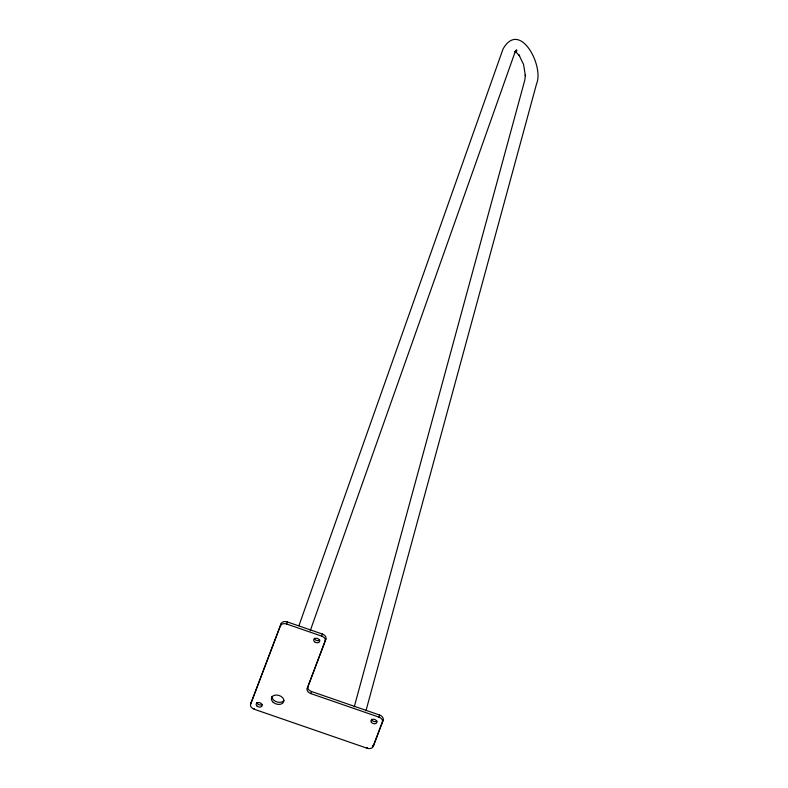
<?xml version="1.0" encoding="UTF-8"?>
<svg xmlns="http://www.w3.org/2000/svg" width="788" height="788" viewBox="0 0 788 788"><rect width="100%" height="100%" fill="white"/><g stroke="black" fill="none" stroke-linecap="round" stroke-linejoin="round"><path stroke-width="1.18" d="M354.265 706.797L524.808 80.081L525.438 74.742L525.399 75.835L523.557 64.478L518.947 54.894L519.666 55.997L516.258 52.343M365.947 710.825L536.549 83.873C544.252 66.005 519.794 19.493 503.049 48.955L298.987 625.534M250.614 704.167L281.158 623.633A5.152 3.615 17.3 0 1 287.305 621.929L322.322 634.025A5.152 3.615 17.3 0 1 325.897 639.088L307.212 688.525A5.152 3.615 17.3 0 0 310.787 693.578L378.87 717.1A5.152 3.615 17.3 0 1 382.446 722.163L373.167 746.502A5.152 3.615 17.3 0 1 367.021 748.206L254.189 709.23A5.152 3.615 17.3 0 1 250.614 704.167L281.158 623.633M254.189 709.23L254.406 708.53M280.498 625.731A5.152 3.615 17.3 0 1 286.655 624.027L287.305 621.929M325.247 641.186A5.152 3.615 17.3 0 0 321.671 636.123L322.322 634.025M307.212 688.525L325.897 639.088M310.787 693.578L311.437 691.48A5.152 3.615 17.3 0 1 307.862 686.417M367.021 748.206L367.238 747.507M378.87 717.1L379.53 715.002L311.437 691.48M373.167 746.502L383.096 720.065A5.152 3.615 17.3 0 0 379.53 715.002M382.446 722.163L383.096 720.065M310.245 630.735L514.653 53.22L516.711 49.88L515.45 51.624L516.83 50.787L515.037 51.732L516.564 51.515M514.554 51.624L516.248 52.038M286.655 624.027L321.671 636.123M373.827 744.404A5.152 3.615 17.3 0 1 373.01 745.537M372.694 745.773A5.152 3.615 17.3 0 1 372.33 745.98M283.966 700.463A6.432 4.521 17.3 0 1 276.667 701.852A6.432 4.521 17.3 0 1 272.008 696.336M376.979 721.089A3.093 2.167 17.3 0 1 373.778 721.434A3.093 2.167 17.3 0 1 371.552 719.208M262.246 704.413A3.093 2.167 17.3 0 1 259.045 704.758A3.093 2.167 17.3 0 1 256.829 702.541M319.77 640.112A3.093 2.167 17.3 0 1 316.569 640.457A3.093 2.167 17.3 0 1 314.343 638.241M251.136 703.438A5.152 3.615 17.3 0 1 251.264 702.069M371.286 722.222L370.971 720.498A3.093 2.167 17.3 0 1 375.393 719.808A3.093 2.167 17.3 0 1 376.034 723.394A3.093 2.167 17.3 0 1 371.286 722.222M273.19 702.335A6.432 4.521 17.3 0 0 283.7 701.822A6.432 4.521 17.3 0 0 275.977 695.016A6.432 4.521 17.3 0 0 273.19 702.335M257.036 706.087A3.093 2.167 17.3 0 0 262.089 705.841A3.093 2.167 17.3 0 0 258.375 702.571A3.093 2.167 17.3 0 0 257.036 706.087M314.56 641.777A3.093 2.167 17.3 0 0 319.613 641.54A3.093 2.167 17.3 0 0 315.899 638.27A3.093 2.167 17.3 0 0 314.56 641.777"/></g></svg>
